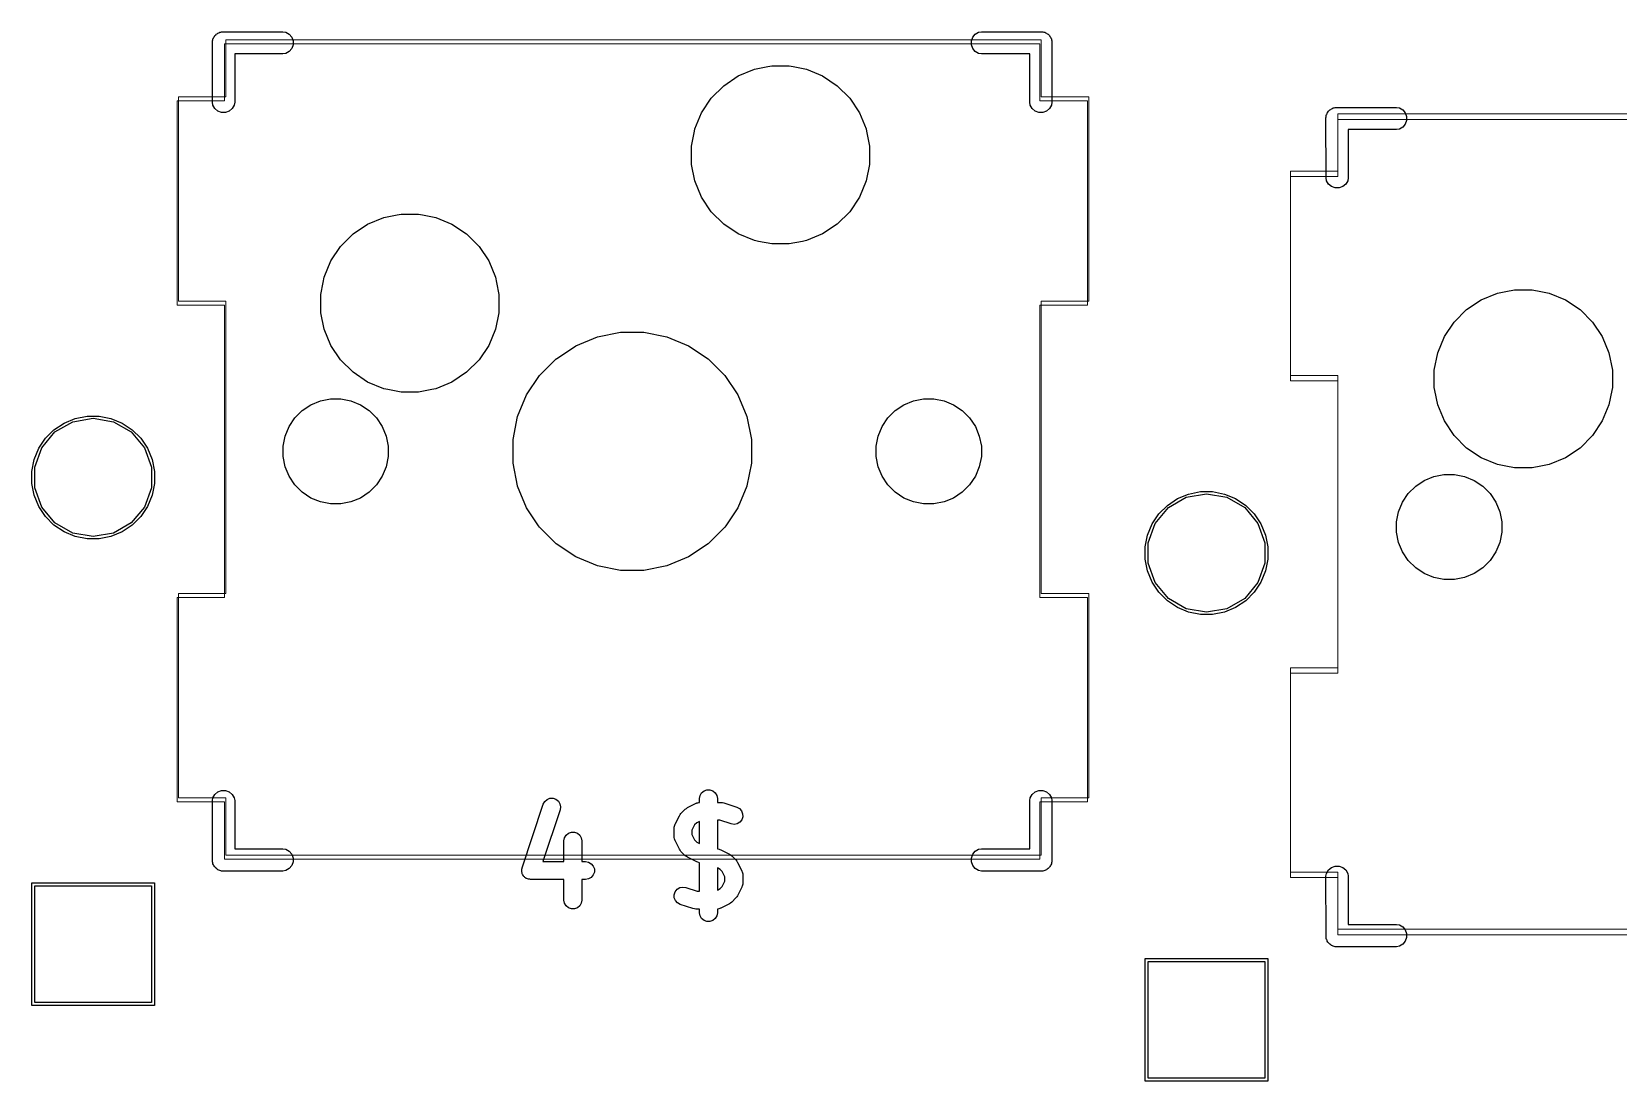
# Model space of a CAD drawing. Header units: millimetres. Extents: x 13 to 222, y -3 to 195.
# Drawn here: x 109.02 to 136.2, y 127.55 to 145.54 of the extents above; entities that cross this region are included whole.
import ezdxf

# ---------------------------------------------------------------- set-up
doc = ezdxf.new("R2010")
doc.units = ezdxf.units.MM
doc.header["$MEASUREMENT"] = 0
doc.layers.add('Ergodox plate', color=7, linetype='Continuous', lineweight=0, true_color=0xf6921e)
doc.layers.add('Orig switch cut', color=7, linetype='Continuous', lineweight=0, true_color=0xde3535)
doc.layers.add('Mask', color=134, linetype='Continuous')
doc.layers.add('Silk', color=142, linetype='Continuous')

msp = doc.modelspace()

# ---------------------------------------------------------------- linework, layer by layer
at = {"layer": 'Ergodox plate'}
for points in [[(126.313, 145.399), (126.313, 144.419), (127.126, 144.419), (127.126, 140.919), (126.313, 140.919), (126.313, 135.91), (127.126, 135.91), (127.126, 132.41), (126.313, 132.41), (126.313, 131.429), (112.343, 131.429), (112.343, 132.41), (111.531, 132.41), (111.531, 135.91), (112.343, 135.91), (112.343, 140.919), (111.531, 140.919), (111.531, 144.419), (112.343, 144.419), (112.343, 145.399)], [(145.363, 144.127), (145.363, 143.146), (146.176, 143.146), (146.176, 139.646), (145.363, 139.646), (145.363, 134.637), (146.176, 134.637), (146.176, 131.137), (145.363, 131.137), (145.363, 130.157), (131.393, 130.157), (131.393, 131.137), (130.581, 131.137), (130.581, 134.637), (131.393, 134.637), (131.393, 139.646), (130.581, 139.646), (130.581, 143.146), (131.393, 143.146), (131.393, 144.127)]]:
    msp.add_lwpolyline(points, close=True, dxfattribs=at)
at = {"layer": 'Mask', "linetype": 'Continuous'}
for p, q in [((121.122, 144.777), (121.399, 144.892)), ((121.399, 144.892), (121.628, 144.938)), ((121.628, 144.938), (121.694, 144.951)), ((121.694, 144.951), (121.995, 144.951)), ((121.995, 144.951), (122.061, 144.938)), ((122.061, 144.938), (122.29, 144.892)), ((122.29, 144.892), (122.567, 144.777)), ((120.659, 144.398), (120.872, 144.61)), ((120.872, 144.61), (121.122, 144.777)), ((122.567, 144.777), (122.817, 144.61)), ((122.817, 144.61), (123.03, 144.398)), ((120.492, 144.148), (120.659, 144.398)), ((123.03, 144.398), (123.197, 144.148)), ((120.377, 143.87), (120.492, 144.148)), ((123.197, 144.148), (123.312, 143.87)), ((120.319, 143.575), (120.369, 143.829)), ((120.369, 143.829), (120.377, 143.87)), ((123.312, 143.87), (123.32, 143.829)), ((123.32, 143.829), (123.371, 143.575)), ((120.319, 143.275), (120.319, 143.575)), ((123.371, 143.575), (123.371, 143.275)), ((120.321, 143.261), (120.319, 143.275)), ((120.377, 142.98), (120.321, 143.261)), ((123.368, 143.261), (123.312, 142.98)), ((123.371, 143.275), (123.368, 143.261)), ((120.492, 142.702), (120.377, 142.98)), ((123.312, 142.98), (123.197, 142.702)), ((120.659, 142.452), (120.492, 142.702)), ((123.197, 142.702), (123.03, 142.452)), ((120.872, 142.24), (120.659, 142.452)), ((123.03, 142.452), (122.817, 142.24)), ((114.522, 142.07), (114.772, 142.237)), ((114.772, 142.237), (115.049, 142.352)), ((115.049, 142.352), (115.278, 142.398)), ((115.278, 142.398), (115.344, 142.411)), ((115.344, 142.411), (115.645, 142.411)), ((115.645, 142.411), (115.711, 142.398)), ((115.711, 142.398), (115.94, 142.352)), ((115.94, 142.352), (116.217, 142.237)), ((116.217, 142.237), (116.467, 142.07)), ((121.122, 142.073), (120.872, 142.24)), ((122.817, 142.24), (122.567, 142.073)), ((114.309, 141.858), (114.522, 142.07)), ((116.467, 142.07), (116.68, 141.858)), ((121.399, 141.957), (121.122, 142.073)), ((121.466, 141.944), (121.399, 141.957)), ((121.694, 141.899), (121.466, 141.944)), ((121.995, 141.899), (121.694, 141.899)), ((122.223, 141.944), (121.995, 141.899)), ((122.29, 141.957), (122.223, 141.944)), ((122.567, 142.073), (122.29, 141.957)), ((114.027, 141.33), (114.142, 141.608)), ((114.142, 141.608), (114.309, 141.858)), ((116.68, 141.858), (116.847, 141.608)), ((116.847, 141.608), (116.962, 141.33)), ((114.009, 141.238), (114.027, 141.33)), ((116.962, 141.33), (116.98, 141.238)), ((113.969, 141.035), (114.009, 141.238)), ((116.98, 141.238), (117.021, 141.035)), ((134.125, 141.056), (134.272, 141.085)), ((134.272, 141.085), (134.42, 141.115)), ((134.42, 141.115), (134.72, 141.115)), ((134.72, 141.115), (134.868, 141.085)), ((134.868, 141.085), (135.015, 141.056)), ((113.969, 140.735), (113.969, 141.035)), ((117.021, 141.035), (117.021, 140.735)), ((133.597, 140.774), (133.847, 140.941)), ((133.847, 140.941), (134.125, 141.056)), ((135.015, 141.056), (135.293, 140.941)), ((135.293, 140.941), (135.543, 140.774)), ((113.971, 140.721), (113.969, 140.735)), ((114.027, 140.44), (113.971, 140.721)), ((117.018, 140.721), (116.962, 140.44)), ((117.021, 140.735), (117.018, 140.721)), ((133.218, 140.312), (133.385, 140.561)), ((133.385, 140.561), (133.597, 140.774)), ((135.543, 140.774), (135.755, 140.561)), ((135.755, 140.561), (135.922, 140.312)), ((114.142, 140.162), (114.027, 140.44)), ((116.962, 140.44), (116.847, 140.162)), ((118.338, 140.154), (118.709, 140.307)), ((118.709, 140.307), (119.104, 140.386)), ((118.709, 140.307), (118.709, 140.307)), ((118.709, 140.307), (118.709, 140.307)), ((119.104, 140.386), (119.506, 140.386)), ((119.506, 140.386), (119.9, 140.307)), ((119.9, 140.307), (119.9, 140.307)), ((119.9, 140.307), (119.9, 140.307)), ((119.9, 140.307), (120.271, 140.154)), ((133.103, 140.034), (133.218, 140.312)), ((135.922, 140.312), (136.037, 140.034)), ((114.309, 139.912), (114.142, 140.162)), ((116.847, 140.162), (116.68, 139.912)), ((118.005, 139.931), (118.338, 140.154)), ((120.271, 140.154), (120.604, 139.931)), ((133.044, 139.739), (133.103, 140.034)), ((133.103, 140.034), (133.103, 140.034)), ((136.037, 140.034), (136.037, 140.034)), ((136.037, 140.034), (136.096, 139.739)), ((114.522, 139.7), (114.309, 139.912)), ((114.772, 139.533), (114.522, 139.7)), ((116.467, 139.7), (116.217, 139.533)), ((116.68, 139.912), (116.467, 139.7)), ((117.719, 139.646), (118.003, 139.93)), ((118.003, 139.93), (118.005, 139.931)), ((120.604, 139.931), (120.606, 139.93)), ((120.606, 139.93), (120.89, 139.646)), ((133.044, 139.438), (133.044, 139.739)), ((136.096, 139.739), (136.096, 139.438)), ((115.049, 139.417), (114.772, 139.533)), ((116.217, 139.533), (115.94, 139.417)), ((117.496, 139.312), (117.719, 139.646)), ((117.719, 139.646), (117.719, 139.646)), ((120.89, 139.646), (120.89, 139.646)), ((120.89, 139.646), (121.113, 139.312)), ((133.054, 139.389), (133.044, 139.438)), ((136.096, 139.438), (136.086, 139.389)), ((113.798, 139.143), (113.962, 139.211)), ((113.962, 139.211), (114.136, 139.246)), ((114.136, 139.246), (114.313, 139.246)), ((114.313, 139.246), (114.487, 139.211)), ((114.487, 139.211), (114.651, 139.143)), ((115.116, 139.404), (115.049, 139.417)), ((115.344, 139.359), (115.116, 139.404)), ((115.645, 139.359), (115.344, 139.359)), ((115.873, 139.404), (115.645, 139.359)), ((115.94, 139.417), (115.873, 139.404)), ((117.342, 138.94), (117.496, 139.312)), ((121.113, 139.312), (121.267, 138.94)), ((123.958, 139.143), (124.122, 139.211)), ((124.122, 139.211), (124.296, 139.246)), ((124.296, 139.246), (124.473, 139.246)), ((124.473, 139.246), (124.647, 139.211)), ((124.647, 139.211), (124.811, 139.143)), ((133.103, 139.144), (133.054, 139.389)), ((136.086, 139.389), (136.037, 139.144)), ((109.571, 138.831), (109.762, 138.91)), ((109.762, 138.91), (109.965, 138.951)), ((109.965, 138.951), (110.172, 138.951)), ((110.172, 138.951), (110.375, 138.91)), ((110.375, 138.91), (110.566, 138.831)), ((113.426, 138.772), (113.525, 138.919)), ((113.525, 138.919), (113.65, 139.045)), ((113.65, 139.045), (113.798, 139.143)), ((114.651, 139.143), (114.799, 139.045)), ((114.799, 139.045), (114.924, 138.919)), ((114.924, 138.919), (115.023, 138.772)), ((117.264, 138.546), (117.342, 138.94)), ((117.342, 138.94), (117.342, 138.94)), ((121.267, 138.94), (121.267, 138.94)), ((121.267, 138.94), (121.346, 138.546)), ((123.586, 138.772), (123.685, 138.919)), ((123.685, 138.919), (123.81, 139.045)), ((123.81, 139.045), (123.958, 139.143)), ((124.811, 139.143), (124.959, 139.045)), ((124.959, 139.045), (125.084, 138.919)), ((125.084, 138.919), (125.183, 138.772)), ((133.218, 138.866), (133.103, 139.144)), ((136.037, 139.144), (135.922, 138.866)), ((109.252, 138.57), (109.399, 138.716)), ((109.399, 138.716), (109.571, 138.831)), ((110.566, 138.831), (110.739, 138.716)), ((110.739, 138.716), (110.885, 138.57)), ((113.358, 138.608), (113.426, 138.772)), ((115.023, 138.772), (115.091, 138.608)), ((123.518, 138.608), (123.586, 138.772)), ((125.183, 138.772), (125.251, 138.608)), ((133.385, 138.616), (133.218, 138.866)), ((133.597, 138.403), (133.385, 138.616)), ((135.755, 138.616), (135.543, 138.403)), ((135.922, 138.866), (135.755, 138.616)), ((109.058, 138.206), (109.137, 138.398)), ((109.137, 138.398), (109.252, 138.57)), ((110.885, 138.57), (111, 138.398)), ((111, 138.398), (111.079, 138.206)), ((113.324, 138.434), (113.358, 138.608)), ((113.324, 138.256), (113.324, 138.434)), ((115.091, 138.608), (115.126, 138.434)), ((115.126, 138.434), (115.126, 138.256)), ((117.264, 138.144), (117.264, 138.546)), ((121.346, 138.546), (121.346, 138.144)), ((123.484, 138.434), (123.518, 138.608)), ((123.484, 138.256), (123.484, 138.434)), ((125.251, 138.608), (125.286, 138.434)), ((125.286, 138.434), (125.286, 138.256)), ((133.847, 138.236), (133.597, 138.403)), ((135.543, 138.403), (135.293, 138.236)), ((109.018, 138.003), (109.058, 138.206)), ((111.079, 138.206), (111.12, 138.003)), ((113.358, 138.082), (113.324, 138.256)), ((113.426, 137.918), (113.358, 138.082)), ((115.091, 138.082), (115.023, 137.918)), ((115.126, 138.256), (115.091, 138.082)), ((117.341, 137.756), (117.264, 138.144)), ((121.346, 138.144), (121.269, 137.756)), ((123.518, 138.082), (123.484, 138.256)), ((123.586, 137.918), (123.518, 138.082)), ((125.251, 138.082), (125.183, 137.918)), ((125.286, 138.256), (125.251, 138.082)), ((134.125, 138.121), (133.847, 138.236)), ((134.272, 138.092), (134.125, 138.121)), ((134.42, 138.063), (134.272, 138.092)), ((134.868, 138.092), (134.72, 138.063)), ((135.015, 138.121), (134.868, 138.092)), ((135.293, 138.236), (135.015, 138.121)), ((109.018, 137.796), (109.018, 138.003)), ((109.058, 137.593), (109.018, 137.796)), ((111.12, 137.796), (111.079, 137.593)), ((111.12, 138.003), (111.12, 137.796)), ((113.525, 137.77), (113.426, 137.918)), ((115.023, 137.918), (114.924, 137.77)), ((123.685, 137.77), (123.586, 137.918)), ((125.183, 137.918), (125.084, 137.77)), ((132.726, 137.749), (132.873, 137.847)), ((132.873, 137.847), (133.037, 137.915)), ((133.037, 137.915), (133.211, 137.95)), ((133.211, 137.95), (133.389, 137.95)), ((133.389, 137.95), (133.563, 137.915)), ((133.563, 137.915), (133.727, 137.847)), ((133.727, 137.847), (133.874, 137.749)), ((134.72, 138.063), (134.42, 138.063)), ((109.137, 137.402), (109.058, 137.593)), ((111.079, 137.593), (111, 137.402)), ((113.65, 137.645), (113.525, 137.77)), ((113.798, 137.546), (113.65, 137.645)), ((113.962, 137.478), (113.798, 137.546)), ((114.651, 137.546), (114.487, 137.478)), ((114.799, 137.645), (114.651, 137.546)), ((114.924, 137.77), (114.799, 137.645)), ((117.342, 137.749), (117.341, 137.756)), ((117.496, 137.378), (117.342, 137.749)), ((121.267, 137.749), (121.113, 137.378)), ((121.269, 137.756), (121.267, 137.749)), ((123.81, 137.645), (123.685, 137.77)), ((123.958, 137.546), (123.81, 137.645)), ((124.122, 137.478), (123.958, 137.546)), ((124.811, 137.546), (124.647, 137.478)), ((124.959, 137.645), (124.811, 137.546)), ((125.084, 137.77), (124.959, 137.645)), ((128.474, 137.42), (128.646, 137.535)), ((128.646, 137.535), (128.837, 137.614)), ((128.837, 137.614), (129.04, 137.655)), ((129.04, 137.655), (129.247, 137.655)), ((129.247, 137.655), (129.451, 137.614)), ((129.451, 137.614), (129.642, 137.535)), ((129.642, 137.535), (129.814, 137.42)), ((132.502, 137.476), (132.6, 137.623)), ((132.6, 137.623), (132.726, 137.749)), ((133.874, 137.749), (134, 137.623)), ((134, 137.623), (134.098, 137.476)), ((109.252, 137.23), (109.137, 137.402)), ((111, 137.402), (110.885, 137.23)), ((114.136, 137.444), (113.962, 137.478)), ((114.313, 137.444), (114.136, 137.444)), ((114.487, 137.478), (114.313, 137.444)), ((117.701, 137.07), (117.496, 137.378)), ((121.113, 137.378), (120.908, 137.07)), ((124.296, 137.444), (124.122, 137.478)), ((124.473, 137.444), (124.296, 137.444)), ((124.647, 137.478), (124.473, 137.444)), ((128.213, 137.102), (128.328, 137.274)), ((128.328, 137.274), (128.474, 137.42)), ((129.814, 137.42), (129.96, 137.274)), ((129.96, 137.274), (130.075, 137.102)), ((132.399, 137.137), (132.434, 137.312)), ((132.434, 137.312), (132.502, 137.476)), ((134.098, 137.476), (134.166, 137.312)), ((134.166, 137.312), (134.201, 137.137)), ((109.399, 137.083), (109.252, 137.23)), ((109.571, 136.968), (109.399, 137.083)), ((110.739, 137.083), (110.566, 136.968)), ((110.885, 137.23), (110.739, 137.083)), ((117.719, 137.044), (117.701, 137.07)), ((118.003, 136.759), (117.719, 137.044)), ((120.89, 137.044), (120.606, 136.759)), ((120.908, 137.07), (120.89, 137.044)), ((128.133, 136.91), (128.213, 137.102)), ((130.075, 137.102), (130.155, 136.91)), ((132.399, 136.96), (132.399, 137.137)), ((134.201, 137.137), (134.201, 136.96)), ((109.762, 136.889), (109.571, 136.968)), ((109.965, 136.849), (109.762, 136.889)), ((110.172, 136.849), (109.965, 136.849)), ((110.375, 136.889), (110.172, 136.849)), ((110.566, 136.968), (110.375, 136.889)), ((118.338, 136.536), (118.003, 136.759)), ((118.003, 136.759), (118.003, 136.759)), ((120.606, 136.759), (120.271, 136.536)), ((120.606, 136.759), (120.606, 136.759)), ((128.093, 136.707), (128.133, 136.91)), ((130.155, 136.91), (130.195, 136.707)), ((132.434, 136.786), (132.399, 136.96)), ((132.502, 136.622), (132.434, 136.786)), ((134.166, 136.786), (134.098, 136.622)), ((134.201, 136.96), (134.166, 136.786)), ((118.709, 136.382), (118.338, 136.536)), ((120.271, 136.536), (119.9, 136.382)), ((128.093, 136.5), (128.093, 136.707)), ((128.133, 136.297), (128.093, 136.5)), ((130.195, 136.5), (130.155, 136.297)), ((130.195, 136.707), (130.195, 136.5)), ((132.6, 136.474), (132.502, 136.622)), ((132.726, 136.349), (132.6, 136.474)), ((134, 136.474), (133.874, 136.349)), ((134.098, 136.622), (134, 136.474)), ((119.104, 136.304), (118.709, 136.382)), ((118.709, 136.382), (118.709, 136.382)), ((118.709, 136.382), (118.709, 136.382)), ((119.506, 136.304), (119.104, 136.304)), ((119.9, 136.382), (119.506, 136.304)), ((119.9, 136.382), (119.9, 136.382)), ((119.9, 136.382), (119.9, 136.382)), ((128.213, 136.106), (128.133, 136.297)), ((130.155, 136.297), (130.075, 136.106)), ((132.873, 136.25), (132.726, 136.349)), ((133.037, 136.182), (132.873, 136.25)), ((133.211, 136.148), (133.037, 136.182)), ((133.563, 136.182), (133.389, 136.148)), ((133.727, 136.25), (133.563, 136.182)), ((133.874, 136.349), (133.727, 136.25)), ((128.328, 135.934), (128.213, 136.106)), ((128.474, 135.787), (128.328, 135.934)), ((129.96, 135.934), (129.814, 135.787)), ((130.075, 136.106), (129.96, 135.934)), ((133.389, 136.148), (133.211, 136.148)), ((128.646, 135.672), (128.474, 135.787)), ((128.837, 135.593), (128.646, 135.672)), ((129.642, 135.672), (129.451, 135.593)), ((129.814, 135.787), (129.642, 135.672)), ((129.04, 135.553), (128.837, 135.593)), ((129.247, 135.553), (129.04, 135.553)), ((129.451, 135.593), (129.247, 135.553)), ((109.018, 128.849), (109.018, 130.951)), ((109.018, 130.951), (111.12, 130.951)), ((111.12, 130.951), (111.12, 128.849)), ((128.093, 127.553), (128.093, 129.655)), ((128.093, 129.655), (130.195, 129.655)), ((130.195, 129.655), (130.195, 127.553)), ((111.12, 128.849), (109.018, 128.849)), ((130.195, 127.553), (128.093, 127.553))]:
    msp.add_line(p, q, dxfattribs=at)
at = {"layer": 'Orig switch cut'}
for points in [[(126.29, 145.33), (126.29, 144.349), (127.103, 144.349), (127.103, 140.849), (126.29, 140.849), (126.29, 135.84), (127.103, 135.84), (127.103, 132.34), (126.29, 132.34), (126.29, 131.36), (112.32, 131.36), (112.32, 132.34), (111.507, 132.34), (111.507, 135.84), (112.32, 135.84), (112.32, 140.849), (111.507, 140.849), (111.507, 144.349), (112.32, 144.349), (112.32, 145.33)], [(145.365, 144.034), (145.365, 143.053), (146.178, 143.053), (146.178, 139.553), (145.365, 139.553), (145.365, 134.544), (146.178, 134.544), (146.178, 131.044), (145.365, 131.044), (145.365, 130.064), (131.395, 130.064), (131.395, 131.044), (130.582, 131.044), (130.582, 134.544), (131.395, 134.544), (131.395, 139.553), (130.582, 139.553), (130.582, 143.053), (131.395, 143.053), (131.395, 144.034)]]:
    msp.add_lwpolyline(points, close=True, dxfattribs=at)
at = {"layer": 'Silk', "linetype": 'Continuous'}
for p, q in [((112.12, 145.394), (112.123, 145.411)), ((112.123, 145.411), (112.131, 145.426)), ((112.131, 145.426), (112.137, 145.442)), ((112.137, 145.442), (112.148, 145.455)), ((112.148, 145.455), (112.156, 145.469)), ((112.156, 145.469), (112.169, 145.48)), ((112.169, 145.48), (112.18, 145.493)), ((112.18, 145.493), (112.195, 145.501)), ((112.195, 145.501), (112.208, 145.512)), ((112.208, 145.512), (112.224, 145.518)), ((112.224, 145.518), (112.238, 145.527)), ((112.238, 145.527), (112.255, 145.53)), ((112.255, 145.53), (112.271, 145.535)), ((112.271, 145.535), (112.288, 145.535)), ((112.288, 145.535), (112.288, 145.535)), ((112.288, 145.535), (113.321, 145.535)), ((113.321, 145.535), (113.371, 145.527)), ((113.371, 145.527), (113.429, 145.493)), ((113.429, 145.493), (113.472, 145.442)), ((113.472, 145.442), (113.495, 145.378)), ((125.114, 145.378), (125.137, 145.442)), ((125.137, 145.442), (125.18, 145.493)), ((125.18, 145.493), (125.238, 145.527)), ((125.238, 145.527), (125.288, 145.535)), ((125.288, 145.535), (126.321, 145.535)), ((126.321, 145.535), (126.338, 145.535)), ((126.321, 145.535), (126.321, 145.535)), ((126.338, 145.535), (126.354, 145.53)), ((126.354, 145.53), (126.371, 145.527)), ((126.371, 145.527), (126.385, 145.518)), ((126.385, 145.518), (126.401, 145.512)), ((126.401, 145.512), (126.414, 145.501)), ((126.414, 145.501), (126.429, 145.493)), ((126.429, 145.493), (126.44, 145.48)), ((126.44, 145.48), (126.453, 145.469)), ((126.453, 145.469), (126.461, 145.455)), ((126.461, 145.455), (126.472, 145.442)), ((126.472, 145.442), (126.478, 145.426)), ((126.478, 145.426), (126.486, 145.411)), ((126.486, 145.411), (126.489, 145.394)), ((112.114, 145.378), (112.12, 145.394)), ((112.114, 145.361), (112.114, 145.378)), ((112.114, 144.328), (112.114, 145.361)), ((112.114, 145.361), (112.114, 145.361)), ((113.321, 145.154), (112.495, 145.154)), ((112.495, 145.154), (112.495, 144.328)), ((113.371, 145.163), (113.321, 145.154)), ((113.429, 145.197), (113.371, 145.163)), ((113.472, 145.248), (113.429, 145.197)), ((113.495, 145.311), (113.472, 145.248)), ((113.495, 145.378), (113.495, 145.311)), ((125.114, 145.311), (125.114, 145.378)), ((125.137, 145.248), (125.114, 145.311)), ((125.18, 145.197), (125.137, 145.248)), ((125.238, 145.163), (125.18, 145.197)), ((125.288, 145.154), (125.238, 145.163)), ((126.114, 145.154), (125.288, 145.154)), ((126.114, 144.328), (126.114, 145.154)), ((126.489, 145.394), (126.495, 145.378)), ((126.495, 145.378), (126.495, 145.361)), ((126.495, 145.361), (126.495, 145.361)), ((126.495, 145.361), (126.495, 144.328)), ((112.123, 144.279), (112.114, 144.328)), ((112.495, 144.328), (112.486, 144.279)), ((126.123, 144.279), (126.114, 144.328)), ((126.495, 144.328), (126.486, 144.279)), ((112.156, 144.22), (112.123, 144.279)), ((112.208, 144.177), (112.156, 144.22)), ((112.271, 144.154), (112.208, 144.177)), ((112.338, 144.154), (112.271, 144.154)), ((112.401, 144.177), (112.338, 144.154)), ((112.453, 144.22), (112.401, 144.177)), ((112.486, 144.279), (112.453, 144.22)), ((126.156, 144.22), (126.123, 144.279)), ((126.208, 144.177), (126.156, 144.22)), ((126.271, 144.154), (126.208, 144.177)), ((126.338, 144.154), (126.271, 144.154)), ((126.401, 144.177), (126.338, 144.154)), ((126.453, 144.22), (126.401, 144.177)), ((126.486, 144.279), (126.453, 144.22)), ((131.19, 143.032), (131.189, 144.065)), ((131.189, 144.065), (131.19, 144.065)), ((131.19, 144.082), (131.195, 144.098)), ((131.19, 144.065), (131.19, 144.082)), ((131.195, 144.098), (131.198, 144.115)), ((131.198, 144.115), (131.207, 144.13)), ((131.207, 144.13), (131.212, 144.145)), ((131.212, 144.145), (131.223, 144.158)), ((131.223, 144.158), (131.232, 144.173)), ((131.232, 144.173), (131.245, 144.184)), ((131.245, 144.184), (131.256, 144.197)), ((131.256, 144.197), (131.27, 144.205)), ((131.27, 144.205), (131.283, 144.216)), ((131.283, 144.216), (131.299, 144.222)), ((131.299, 144.222), (131.314, 144.231)), ((131.314, 144.231), (131.331, 144.233)), ((131.331, 144.233), (131.346, 144.239)), ((131.346, 144.239), (131.363, 144.239)), ((131.363, 144.239), (131.363, 144.239)), ((131.363, 144.239), (132.397, 144.239)), ((132.397, 144.239), (132.446, 144.231)), ((132.446, 144.231), (132.504, 144.197)), ((132.504, 144.197), (132.548, 144.145)), ((132.548, 144.145), (132.57, 144.082)), ((132.57, 144.082), (132.57, 144.015)), ((132.397, 143.858), (131.57, 143.858)), ((131.57, 143.858), (131.57, 143.032)), ((132.446, 143.867), (132.397, 143.858)), ((132.504, 143.901), (132.446, 143.867)), ((132.548, 143.952), (132.504, 143.901)), ((132.57, 144.015), (132.548, 143.952)), ((131.198, 142.983), (131.19, 143.032)), ((131.232, 142.924), (131.198, 142.983)), ((131.562, 142.983), (131.528, 142.924)), ((131.57, 143.032), (131.562, 142.983)), ((131.283, 142.881), (131.232, 142.924)), ((131.346, 142.858), (131.283, 142.881)), ((131.414, 142.858), (131.346, 142.858)), ((131.477, 142.881), (131.414, 142.858)), ((131.528, 142.924), (131.477, 142.881)), ((109.721, 138.854), (110.069, 138.915)), ((110.069, 138.915), (110.416, 138.854)), ((109.189, 138.408), (109.416, 138.678)), ((109.416, 138.678), (109.721, 138.854)), ((110.416, 138.854), (110.721, 138.678)), ((110.721, 138.678), (110.948, 138.408)), ((109.069, 138.076), (109.189, 138.408)), ((110.948, 138.408), (111.069, 138.076)), ((109.069, 137.723), (109.069, 138.076)), ((111.069, 138.076), (111.069, 137.723)), ((109.189, 137.392), (109.069, 137.723)), ((111.069, 137.723), (110.948, 137.392)), ((128.491, 137.382), (128.797, 137.558)), ((128.797, 137.558), (129.144, 137.619)), ((129.144, 137.619), (129.491, 137.558)), ((129.491, 137.558), (129.797, 137.382)), ((109.416, 137.122), (109.189, 137.392)), ((110.948, 137.392), (110.721, 137.122)), ((128.265, 137.111), (128.491, 137.382)), ((129.797, 137.382), (130.023, 137.111)), ((109.721, 136.946), (109.416, 137.122)), ((110.721, 137.122), (110.416, 136.946)), ((128.144, 136.78), (128.265, 137.111)), ((130.023, 137.111), (130.144, 136.78)), ((110.069, 136.884), (109.721, 136.946)), ((110.416, 136.946), (110.069, 136.884)), ((128.144, 136.427), (128.144, 136.78)), ((130.144, 136.78), (130.144, 136.427)), ((128.265, 136.096), (128.144, 136.427)), ((130.144, 136.427), (130.023, 136.096)), ((128.491, 135.826), (128.265, 136.096)), ((130.023, 136.096), (129.797, 135.826)), ((128.797, 135.65), (128.491, 135.826)), ((129.144, 135.588), (128.797, 135.65)), ((129.491, 135.65), (129.144, 135.588)), ((129.797, 135.826), (129.491, 135.65)), ((112.114, 132.361), (112.123, 132.411)), ((112.114, 131.378), (112.114, 132.361)), ((112.123, 132.411), (112.156, 132.469)), ((112.156, 132.469), (112.208, 132.512)), ((112.208, 132.512), (112.271, 132.535)), ((112.271, 132.535), (112.338, 132.535)), ((112.338, 132.535), (112.401, 132.512)), ((112.401, 132.512), (112.453, 132.469)), ((112.453, 132.469), (112.486, 132.411)), ((112.486, 132.411), (112.495, 132.361)), ((112.495, 132.361), (112.495, 131.535)), ((117.806, 132.347), (117.846, 132.382)), ((117.846, 132.382), (117.895, 132.401)), ((117.895, 132.401), (117.948, 132.403)), ((117.948, 132.403), (117.998, 132.386)), ((117.998, 132.386), (118.04, 132.353)), ((120.458, 132.397), (120.468, 132.449)), ((120.458, 132.331), (120.458, 132.397)), ((120.468, 132.449), (120.494, 132.495)), ((120.494, 132.495), (120.535, 132.529)), ((120.535, 132.529), (120.584, 132.547)), ((120.584, 132.547), (120.637, 132.547)), ((120.637, 132.547), (120.687, 132.529)), ((120.687, 132.529), (120.728, 132.495)), ((120.728, 132.495), (120.754, 132.449)), ((120.754, 132.449), (120.763, 132.397)), ((120.763, 132.397), (120.763, 132.332)), ((126.114, 132.361), (126.123, 132.411)), ((126.114, 131.535), (126.114, 132.361)), ((126.123, 132.411), (126.156, 132.469)), ((126.156, 132.469), (126.208, 132.512)), ((126.208, 132.512), (126.271, 132.535)), ((126.271, 132.535), (126.338, 132.535)), ((126.338, 132.535), (126.401, 132.512)), ((126.401, 132.512), (126.453, 132.469)), ((126.453, 132.469), (126.486, 132.411)), ((126.486, 132.411), (126.495, 132.361)), ((126.495, 132.361), (126.495, 131.328)), ((117.418, 131.212), (117.781, 132.3)), ((118.07, 132.204), (117.774, 131.316)), ((117.781, 132.3), (117.806, 132.347)), ((118.04, 132.353), (118.067, 132.308)), ((118.067, 132.308), (118.078, 132.256)), ((118.078, 132.256), (118.07, 132.204)), ((120.039, 131.957), (120.112, 132.102)), ((120.112, 132.102), (120.126, 132.122)), ((120.126, 132.122), (120.14, 132.142)), ((120.14, 132.142), (120.213, 132.215)), ((120.213, 132.215), (120.233, 132.229)), ((120.233, 132.229), (120.252, 132.243)), ((120.252, 132.243), (120.398, 132.316)), ((120.398, 132.316), (120.406, 132.318)), ((120.406, 132.318), (120.414, 132.323)), ((120.414, 132.323), (120.431, 132.326)), ((120.431, 132.326), (120.448, 132.331)), ((120.448, 132.331), (120.457, 132.33)), ((120.457, 132.33), (120.458, 132.331)), ((120.763, 132.332), (120.829, 132.332)), ((120.829, 132.332), (120.853, 132.328)), ((120.853, 132.328), (120.877, 132.324)), ((120.877, 132.324), (121.095, 132.251)), ((121.095, 132.251), (121.141, 132.226)), ((121.141, 132.226), (121.176, 132.187)), ((121.176, 132.187), (121.196, 132.137)), ((121.196, 132.137), (121.197, 132.084)), ((118.212, 131.803), (118.262, 131.821)), ((118.262, 131.821), (118.315, 131.821)), ((118.315, 131.821), (118.365, 131.803)), ((120.023, 131.889), (120.025, 131.898)), ((120.023, 131.744), (120.023, 131.889)), ((120.024, 131.907), (120.029, 131.924)), ((120.025, 131.898), (120.024, 131.907)), ((120.029, 131.924), (120.032, 131.941)), ((120.032, 131.941), (120.037, 131.949)), ((120.037, 131.949), (120.039, 131.957)), ((120.373, 131.944), (120.328, 131.853)), ((120.328, 131.853), (120.328, 131.78)), ((120.411, 131.982), (120.373, 131.944)), ((120.458, 132.005), (120.411, 131.982)), ((120.458, 131.628), (120.458, 132.005)), ((120.804, 132.027), (120.763, 132.027)), ((120.763, 132.027), (120.763, 131.536)), ((120.998, 131.962), (120.804, 132.027)), ((121.05, 131.954), (120.998, 131.962)), ((121.102, 131.965), (121.05, 131.954)), ((121.147, 131.993), (121.102, 131.965)), ((121.18, 132.034), (121.147, 131.993)), ((121.197, 132.084), (121.18, 132.034)), ((118.136, 131.671), (118.145, 131.724)), ((118.136, 131.316), (118.136, 131.671)), ((118.145, 131.724), (118.172, 131.769)), ((118.172, 131.769), (118.212, 131.803)), ((118.365, 131.803), (118.405, 131.769)), ((118.405, 131.769), (118.432, 131.724)), ((118.432, 131.724), (118.441, 131.671)), ((118.441, 131.671), (118.441, 131.316)), ((120.025, 131.735), (120.023, 131.744)), ((120.024, 131.727), (120.025, 131.735)), ((120.029, 131.709), (120.024, 131.727)), ((120.032, 131.692), (120.029, 131.709)), ((120.037, 131.684), (120.032, 131.692)), ((120.039, 131.676), (120.037, 131.684)), ((120.112, 131.531), (120.039, 131.676)), ((120.328, 131.78), (120.373, 131.689)), ((120.373, 131.689), (120.411, 131.652)), ((120.411, 131.652), (120.458, 131.628)), ((112.114, 131.311), (112.114, 131.378)), ((112.12, 131.295), (112.114, 131.311)), ((112.123, 131.279), (112.12, 131.295)), ((112.131, 131.264), (112.123, 131.279)), ((112.495, 131.535), (113.321, 131.535)), ((113.321, 131.535), (113.371, 131.527)), ((113.371, 131.527), (113.429, 131.493)), ((113.429, 131.493), (113.472, 131.442)), ((113.472, 131.442), (113.495, 131.378)), ((113.495, 131.311), (113.472, 131.248)), ((113.495, 131.378), (113.495, 131.311)), ((117.774, 131.316), (118.136, 131.316)), ((118.441, 131.316), (118.506, 131.316)), ((118.506, 131.316), (118.558, 131.307)), ((118.558, 131.307), (118.604, 131.28)), ((118.604, 131.28), (118.638, 131.24)), ((120.126, 131.511), (120.112, 131.531)), ((120.14, 131.491), (120.126, 131.511)), ((120.213, 131.418), (120.14, 131.491)), ((120.233, 131.404), (120.213, 131.418)), ((120.252, 131.39), (120.233, 131.404)), ((120.398, 131.317), (120.252, 131.39)), ((120.414, 131.313), (120.398, 131.317)), ((120.429, 131.306), (120.414, 131.313)), ((120.458, 131.298), (120.429, 131.306)), ((120.458, 130.808), (120.458, 131.298)), ((120.763, 131.536), (120.793, 131.529)), ((120.793, 131.529), (120.808, 131.522)), ((120.808, 131.522), (120.824, 131.517)), ((120.824, 131.517), (120.969, 131.445)), ((120.969, 131.445), (120.989, 131.43)), ((120.989, 131.43), (121.009, 131.416)), ((121.009, 131.416), (121.082, 131.344)), ((121.082, 131.344), (121.096, 131.324)), ((121.096, 131.324), (121.11, 131.304)), ((121.11, 131.304), (121.183, 131.159)), ((125.114, 131.378), (125.137, 131.442)), ((125.114, 131.311), (125.114, 131.378)), ((125.137, 131.248), (125.114, 131.311)), ((125.137, 131.442), (125.18, 131.493)), ((125.18, 131.493), (125.238, 131.527)), ((125.238, 131.527), (125.288, 131.535)), ((125.288, 131.535), (126.114, 131.535)), ((126.486, 131.279), (126.478, 131.264)), ((126.489, 131.295), (126.486, 131.279)), ((126.495, 131.311), (126.489, 131.295)), ((126.495, 131.328), (126.495, 131.328)), ((126.495, 131.328), (126.495, 131.311)), ((112.137, 131.248), (112.131, 131.264)), ((112.148, 131.235), (112.137, 131.248)), ((112.156, 131.22), (112.148, 131.235)), ((112.169, 131.21), (112.156, 131.22)), ((112.18, 131.197), (112.169, 131.21)), ((112.195, 131.188), (112.18, 131.197)), ((112.208, 131.177), (112.195, 131.188)), ((112.224, 131.172), (112.208, 131.177)), ((112.238, 131.163), (112.224, 131.172)), ((112.255, 131.16), (112.238, 131.163)), ((112.271, 131.154), (112.255, 131.16)), ((112.288, 131.154), (112.271, 131.154)), ((113.321, 131.154), (112.288, 131.154)), ((112.288, 131.154), (112.288, 131.154)), ((113.371, 131.163), (113.321, 131.154)), ((113.429, 131.197), (113.371, 131.163)), ((113.472, 131.248), (113.429, 131.197)), ((117.411, 131.159), (117.413, 131.174)), ((117.413, 131.148), (117.411, 131.159)), ((117.413, 131.19), (117.417, 131.2)), ((117.413, 131.174), (117.413, 131.19)), ((117.413, 131.137), (117.413, 131.148)), ((117.418, 131.122), (117.413, 131.137)), ((117.417, 131.2), (117.418, 131.212)), ((117.421, 131.107), (117.418, 131.122)), ((117.427, 131.098), (117.421, 131.107)), ((117.431, 131.087), (117.427, 131.098)), ((117.441, 131.075), (117.431, 131.087)), ((117.449, 131.062), (117.441, 131.075)), ((117.458, 131.055), (117.449, 131.062)), ((117.465, 131.047), (117.458, 131.055)), ((117.478, 131.039), (117.465, 131.047)), ((117.49, 131.029), (117.478, 131.039)), ((117.501, 131.026), (117.49, 131.029)), ((117.511, 131.02), (117.501, 131.026)), ((117.526, 131.018), (117.511, 131.02)), ((117.541, 131.013), (117.526, 131.018)), ((117.552, 131.013), (117.541, 131.013)), ((117.563, 131.011), (117.552, 131.013)), ((118.136, 131.011), (117.563, 131.011)), ((118.136, 130.655), (118.136, 131.011)), ((118.506, 131.011), (118.441, 131.011)), ((118.441, 131.011), (118.441, 130.655)), ((118.558, 131.02), (118.506, 131.011)), ((118.604, 131.047), (118.558, 131.02)), ((118.638, 131.087), (118.604, 131.047)), ((118.638, 131.24), (118.656, 131.19)), ((118.656, 131.137), (118.638, 131.087)), ((118.656, 131.19), (118.656, 131.137)), ((120.811, 131.183), (120.763, 131.207)), ((120.763, 131.207), (120.763, 130.829)), ((120.848, 131.146), (120.811, 131.183)), ((120.894, 131.055), (120.848, 131.146)), ((120.894, 130.982), (120.894, 131.055)), ((121.183, 131.159), (121.185, 131.151)), ((121.185, 131.151), (121.19, 131.143)), ((121.19, 131.143), (121.193, 131.125)), ((121.193, 131.125), (121.198, 131.108)), ((121.198, 131.108), (121.197, 131.099)), ((121.197, 131.099), (121.199, 131.091)), ((121.199, 131.091), (121.199, 130.946)), ((125.18, 131.197), (125.137, 131.248)), ((125.238, 131.163), (125.18, 131.197)), ((125.288, 131.154), (125.238, 131.163)), ((126.321, 131.154), (125.288, 131.154)), ((126.338, 131.154), (126.321, 131.154)), ((126.321, 131.154), (126.321, 131.154)), ((126.354, 131.16), (126.338, 131.154)), ((126.371, 131.163), (126.354, 131.16)), ((126.385, 131.172), (126.371, 131.163)), ((126.401, 131.177), (126.385, 131.172)), ((126.414, 131.188), (126.401, 131.177)), ((126.429, 131.197), (126.414, 131.188)), ((126.44, 131.21), (126.429, 131.197)), ((126.453, 131.22), (126.44, 131.21)), ((126.461, 131.235), (126.453, 131.22)), ((126.472, 131.248), (126.461, 131.235)), ((126.478, 131.264), (126.472, 131.248)), ((131.189, 131.065), (131.198, 131.115)), ((131.19, 130.082), (131.189, 131.065)), ((131.198, 131.115), (131.232, 131.173)), ((131.232, 131.173), (131.283, 131.216)), ((131.283, 131.216), (131.346, 131.239)), ((131.346, 131.239), (131.414, 131.239)), ((131.414, 131.239), (131.477, 131.216)), ((131.477, 131.216), (131.528, 131.173)), ((131.528, 131.173), (131.562, 131.115)), ((131.562, 131.115), (131.57, 131.065)), ((131.57, 131.065), (131.57, 130.239)), ((109.069, 128.9), (109.069, 130.9)), ((109.069, 130.9), (111.069, 130.9)), ((111.069, 130.9), (111.069, 128.9)), ((120.025, 130.75), (120.041, 130.801)), ((120.026, 130.697), (120.025, 130.75)), ((120.041, 130.801), (120.074, 130.842)), ((120.074, 130.842), (120.119, 130.87)), ((120.119, 130.87), (120.171, 130.88)), ((120.171, 130.88), (120.224, 130.873)), ((120.224, 130.873), (120.418, 130.808)), ((120.418, 130.808), (120.458, 130.808)), ((120.763, 130.829), (120.811, 130.853)), ((120.811, 130.853), (120.848, 130.891)), ((120.848, 130.891), (120.894, 130.982)), ((121.11, 130.732), (121.096, 130.713)), ((121.183, 130.878), (121.11, 130.732)), ((121.185, 130.886), (121.183, 130.878)), ((121.19, 130.894), (121.185, 130.886)), ((121.193, 130.911), (121.19, 130.894)), ((121.198, 130.928), (121.193, 130.911)), ((121.199, 130.946), (121.197, 130.937)), ((121.197, 130.937), (121.198, 130.928)), ((118.145, 130.603), (118.136, 130.655)), ((118.172, 130.557), (118.145, 130.603)), ((118.212, 130.523), (118.172, 130.557)), ((118.262, 130.505), (118.212, 130.523)), ((118.315, 130.505), (118.262, 130.505)), ((118.365, 130.523), (118.315, 130.505)), ((118.405, 130.557), (118.365, 130.523)), ((118.432, 130.603), (118.405, 130.557)), ((118.441, 130.655), (118.432, 130.603)), ((120.046, 130.648), (120.026, 130.697)), ((120.081, 130.609), (120.046, 130.648)), ((120.127, 130.583), (120.081, 130.609)), ((120.345, 130.511), (120.127, 130.583)), ((120.369, 130.507), (120.345, 130.511)), ((120.393, 130.503), (120.369, 130.507)), ((120.458, 130.503), (120.393, 130.503)), ((120.458, 130.438), (120.458, 130.503)), ((120.765, 130.505), (120.763, 130.504)), ((120.763, 130.504), (120.763, 130.438)), ((120.773, 130.504), (120.765, 130.505)), ((120.791, 130.509), (120.773, 130.504)), ((120.808, 130.512), (120.791, 130.509)), ((120.816, 130.517), (120.808, 130.512)), ((120.824, 130.519), (120.816, 130.517)), ((120.969, 130.592), (120.824, 130.519)), ((120.989, 130.606), (120.969, 130.592)), ((121.009, 130.62), (120.989, 130.606)), ((121.082, 130.693), (121.009, 130.62)), ((121.096, 130.713), (121.082, 130.693)), ((120.468, 130.386), (120.458, 130.438)), ((120.494, 130.34), (120.468, 130.386)), ((120.535, 130.306), (120.494, 130.34)), ((120.584, 130.288), (120.535, 130.306)), ((120.637, 130.288), (120.584, 130.288)), ((120.687, 130.306), (120.637, 130.288)), ((120.728, 130.34), (120.687, 130.306)), ((120.754, 130.386), (120.728, 130.34)), ((120.763, 130.438), (120.754, 130.386)), ((131.57, 130.239), (132.397, 130.239)), ((132.397, 130.239), (132.446, 130.231)), ((132.446, 130.231), (132.504, 130.197)), ((132.504, 130.197), (132.548, 130.145)), ((131.19, 130.015), (131.19, 130.082)), ((131.195, 129.999), (131.19, 130.015)), ((131.198, 129.983), (131.195, 129.999)), ((131.207, 129.968), (131.198, 129.983)), ((131.212, 129.952), (131.207, 129.968)), ((131.223, 129.939), (131.212, 129.952)), ((131.232, 129.924), (131.223, 129.939)), ((131.245, 129.914), (131.232, 129.924)), ((131.256, 129.901), (131.245, 129.914)), ((132.548, 129.952), (132.504, 129.901)), ((132.548, 130.145), (132.57, 130.082)), ((132.57, 130.015), (132.548, 129.952)), ((132.57, 130.082), (132.57, 130.015)), ((131.27, 129.892), (131.256, 129.901)), ((131.283, 129.881), (131.27, 129.892)), ((131.299, 129.875), (131.283, 129.881)), ((131.314, 129.867), (131.299, 129.875)), ((131.331, 129.864), (131.314, 129.867)), ((131.346, 129.858), (131.331, 129.864)), ((131.363, 129.858), (131.346, 129.858)), ((132.397, 129.858), (131.363, 129.858)), ((131.363, 129.858), (131.363, 129.858)), ((132.446, 129.867), (132.397, 129.858)), ((132.504, 129.901), (132.446, 129.867)), ((128.144, 127.604), (128.144, 129.604)), ((128.144, 129.604), (130.144, 129.604)), ((130.144, 129.604), (130.144, 127.604)), ((111.069, 128.9), (109.069, 128.9)), ((130.144, 127.604), (128.144, 127.604))]:
    msp.add_line(p, q, dxfattribs=at)

doc.saveas('drawing.dxf')
